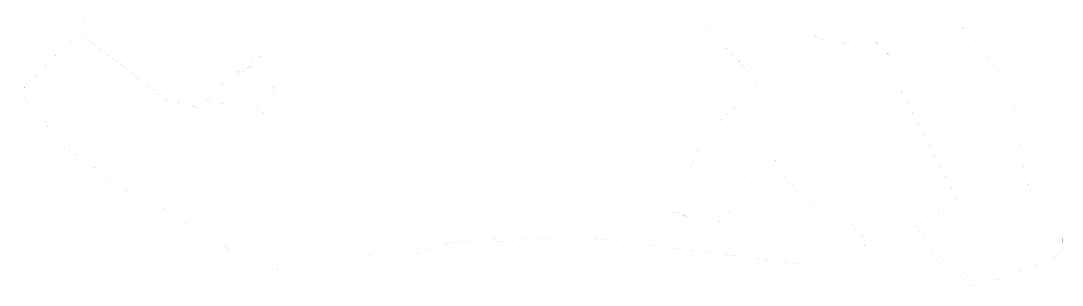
# Model space of a CAD drawing. Header units: millimetres. Extents: x 1265826 to 1360210, y 383897 to 506623.
# Drawn here: x 1301442 to 1312129, y 420786 to 423503 of the extents above; entities that cross this region are included whole.
import ezdxf

# ---------------------------------------------------------------- set-up
doc = ezdxf.new("R2010")
doc.units = ezdxf.units.MM
doc.layers.add('14', color=7, linetype='Continuous')

msp = doc.modelspace()

# ---------------------------------------------------------------- linework, layer by layer
at = {"layer": '14', "color": 12, "const_width": 0.17, "flags": 128}
for points in [[(1302104.8, 423514), (1302080.3, 423396.5), (1302038.6, 423359.6), (1302091.9, 423336.7), (1302156.7, 423294.2), (1302211.9, 423246), (1302391.1, 423121.1), (1302639.6, 422926.2), (1302918.4, 422706.3), (1302951.6, 422684.5), (1302980.2, 422669.7), (1303026.6, 422662.5), (1303129.6, 422654), (1303195.9, 422628.3), (1303249.9, 422610.2), (1303273.1, 422608), (1303293.4, 422618.6), (1303344.6, 422699.1), (1303349.9, 422708.8), (1303345.6, 422711), (1303356.1, 422734), (1303373.2, 422745.4), (1303388.8, 422766.3), (1303600, 422918), (1303805.1, 423026.9), (1303817.7, 423035), (1303798.1, 423032.6), (1303757.9, 423013.1), (1303697, 422978.1), (1303676.7, 422969.6), (1303660.7, 423002.8), (1303706.1, 423015.7), (1303725.5, 423036.5), (1303734.6, 423061.1), (1303747.6, 423070.2), (1303785.2, 423081.9), (1303811.1, 423114.3), (1303828, 423129.8), (1303860.4, 423135), (1303907, 423136.3), (1303931.7, 423151.9), (1303968, 423107.8), (1303982.2, 423087), (1303978.4, 423072.8), (1303986.1, 423058.5), (1304005.6, 423026.1), (1304010.8, 422995), (1303989.9, 422984.6), (1304008.8, 422917.1), (1304026.2, 422866.2), (1304039.6, 422813.3), (1304044, 422789.6), (1304013, 422738.4), (1303999.1, 422696.9), (1303991.7, 422650.2), (1303969.7, 422642.3), (1303941.5, 422605.8), (1303931.5, 422559.1), (1303925.1, 422550), (1303871.5, 422618.3), (1303820.6, 422672.3), (1303770.7, 422772.9), (1303756.3, 422789.6), (1303736.8, 422803.7), (1303703.2, 422795.7), (1303652.9, 422770.8), (1303584.7, 422709.4), (1303522.9, 422662.4), (1303464.8, 422632.2), (1303445.4, 422630.7), (1303416.8, 422643.5), (1303390.7, 422671.8), (1303360.8, 422692.3), (1303353.5, 422695.3), (1303301.4, 422613.5), (1303277.1, 422600.8), (1303250.5, 422603.3), (1303195.4, 422621.8), (1303130.1, 422647.1), (1303027.9, 422655.5), (1302979.9, 422662.9), (1302949.8, 422678.6), (1302916, 422700.8), (1302635.8, 422920), (1302387.3, 423114.7), (1302209.1, 423240.8), (1302152.8, 423289.9), (1302089.4, 423330.6), (1302033.1, 423354.8), (1301821.3, 423170.4), (1301457, 422794), (1301442.1, 422778.1), (1301468.4, 422713.4), (1301653, 422510.5), (1301684.5, 422465), (1301716.8, 422418.7), (1301735.2, 422375.8), (1301717.2, 422350.6), (1301701.3, 422338.3), (1301887.1, 422204.3), (1302029.3, 422112), (1302171.7, 422016.8), (1302242.8, 421968.8), (1302277.5, 421910.7), (1302543.3, 421757.4), (1302639.6, 421693.3), (1302700.5, 421692.9), (1303140, 421427.8), (1303427.7, 421252.5), (1303700.5, 421087.9), (1303766.4, 421069.1), (1303825.9, 421054.7), (1303939.3, 421024.4), (1303996, 420953), (1304117, 420944.4), (1304331.2, 420958.8), (1304408.3, 420967.1), (1304495.1, 421011.6), (1304607.6, 421032.6), (1304673.5, 421053.7), (1305045.9, 421098.4), (1305238.8, 421125), (1305269.4, 421117.4), (1305276.6, 421093), (1305300.2, 421080.9), (1305516.5, 421116.6), (1305598.2, 421143.3), (1305674.9, 421154.3), (1305703.6, 421177.2), (1305724.4, 421199.2), (1306247.2, 421267.5), (1306308.3, 421270.6), (1306324.3, 421227.9), (1306515, 421248.5), (1306600.5, 421261.3), (1306753.2, 421270.3), (1306871.2, 421265), (1306946.9, 421269.1), (1306950.9, 421315.4), (1307039, 421303.8), (1307420.6, 421258.1), (1307967.9, 421191.5), (1308591.7, 421111.7), (1309024.5, 421057), (1309155.6, 421041.3), (1309709.2, 420974.2), (1309848.3, 420951.2), (1309948.9, 421049.8), (1310141.1, 421232.9), (1310013.1, 421366.4), (1309769.2, 421639), (1309725.2, 421701.4), (1309706.8, 421727.2), (1309568.8, 421581.7), (1309200.9, 421981.4), (1309277.2, 422050.7), (1309234, 422065.3), (1309199.1, 422067.2), (1309164.5, 422068.1), (1309148.1, 422062.2), (1309112, 422021.1), (1309075.9, 421985), (1308978.8, 421873), (1308851.8, 421722.4), (1308768.4, 421609.1), (1308727.4, 421560.6), (1308635.3, 421449.5), (1308616.6, 421441.1), (1308554.4, 421419.9), (1308515.8, 421413.7), (1308427.4, 421428.7), (1308331.4, 421461.1), (1308210.8, 421522), (1308197.1, 421534.4), (1308134.9, 421525.7), (1308153.6, 421565.6), (1308159.2, 421582.5), (1308173.5, 421625.3), (1308311.6, 421982.5), (1308441.9, 422291), (1308453.9, 422319.5), (1308457.6, 422328.2), (1308462.8, 422325.7), (1308464.6, 422329.7), (1308679.2, 422532.2), (1308963.9, 422803.6), (1308972.6, 422822.7), (1308984.1, 422853.5), (1308955.6, 422922.3), (1308885.5, 423001), (1308827, 423071.1), (1308817.2, 423081.5), (1308810.8, 423087.8), (1308631, 423277.8), (1308464.7, 423492.3), (1308370.1, 423614.3)], [(1309395.8, 423508.5), (1309415, 423467.7), (1309415.7, 423466.2), (1309446.8, 423455), (1309485.4, 423451.2), (1309525.2, 423448.7), (1309557.6, 423452.5), (1309570, 423440), (1309582.5, 423381.5), (1309587.4, 423361.6), (1309597.4, 423341.7), (1309601.6, 423339.1), (1309619.1, 423328.5), (1309626, 423324.3), (1309663.4, 423315.6), (1309678.3, 423309.3), (1309689.5, 423289.4), (1309706.9, 423265.8), (1309713.1, 423237.1), (1309721.9, 423222.2), (1309739.3, 423214.7), (1309785.1, 423207.5), (1309813.3, 423242.2), (1309817.7, 423249.6), (1309821.4, 423253.1), (1309822.7, 423252.7), (1309835.1, 423265.8), (1309858.8, 423274.5), (1309879.9, 423272), (1309954.6, 423316.8), (1310030.6, 423346), (1310042.6, 423342.9), (1310060.8, 423344.9), (1310085.3, 423352.9), (1310116.4, 423364.1), (1310138.8, 423364.1), (1310156.2, 423354.1), (1310212.3, 423290.7), (1310277, 423227.2), (1310355.4, 423147.5), (1310391.5, 423071.6), (1310427.6, 422993.2), (1310435.1, 422886.2), (1310440.1, 422853.8), (1310665.5, 422416.2), (1311088.6, 421594.7), (1310957.3, 421554.5), (1310596.9, 421441.9), (1310615.7, 421414.3), (1310695.2, 421290.8), (1310848.3, 421049), (1310878.2, 421014.2), (1310915.5, 420986.8), (1310929, 420979.5), (1310941.4, 420971.7), (1310980, 420971.7), (1311003.6, 420971.7), (1311017.3, 420959.3), (1311030.6, 420929), (1311075.8, 420884.2), (1311129.9, 420845.1), (1311149.8, 420792.4), (1311232.8, 420786.4), (1311282.7, 420796.4), (1311366.7, 420817.3), (1311521.1, 420861.1), (1311623, 420905), (1311647.2, 420917.7), (1311971.6, 421028.4), (1312067.6, 421068.9), (1312108, 421131.4), (1312126.1, 421180.3), (1312128.9, 421227.1), (1312128.9, 421268.4), (1311960.7, 421520.7), (1311795.4, 421775.8), (1311794, 421780.1), (1311796.6, 421790.4), (1311747.6, 421890.8), (1311688.4, 422292.3), (1311660.1, 422495.7), (1311648.8, 422514.5), (1311620, 422723), (1311612.6, 422769.4), (1311596.3, 422818.5), (1311577.4, 422861.6), (1311571.5, 422881.4), (1311557.2, 422892.1), (1311369, 423121), (1311277, 423222.6), (1311237.6, 423295.1), (1311178.7, 423363.2), (1311003.7, 423533.1)]]:
    msp.add_lwpolyline(points, dxfattribs=at)

doc.saveas('drawing.dxf')
